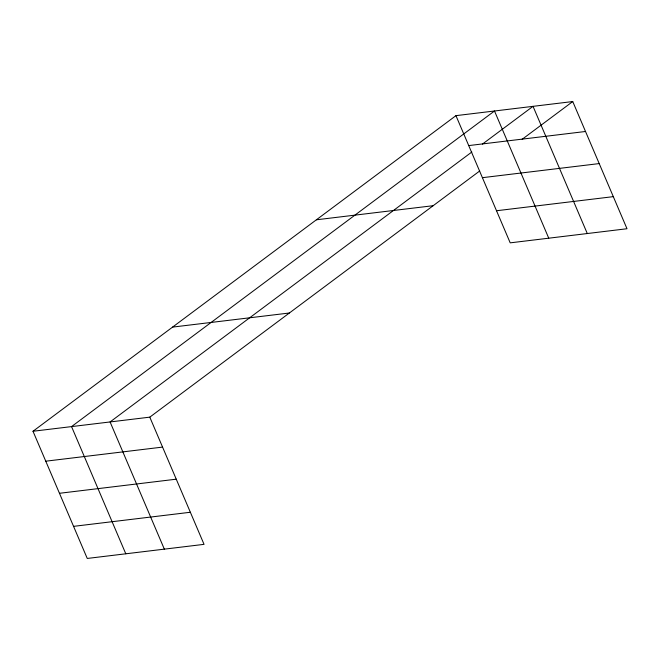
<?xml version="1.0" encoding="UTF-8"?>
<svg xmlns="http://www.w3.org/2000/svg" width="660" height="660" viewBox="0 0 660 660"><rect width="100%" height="100%" fill="white"/><g stroke="black" fill="none" stroke-linecap="round" stroke-linejoin="round"><path stroke-width="0.99" d="M33 431.26L149.795 417.153L204.047 544.351L87.252 558.451L33 431.26L455.953 115.648L572.748 101.549L627 228.739L510.205 242.847L455.953 115.648M471.817 152.023L110.088 421.946L164.34 549.145M482.427 144.103L533.033 106.343L587.293 233.541M149.795 417.153L479.696 170.981M522.142 139.31L572.748 101.549M468.724 145.588L585.519 131.488M482.41 177.68L599.206 163.581M316.379 219.797L433.174 205.697M496.518 210.746L613.313 196.647M172.573 327.104L289.369 313.005M45.771 461.191L162.566 447.092M59.458 493.292L176.253 479.185M73.565 526.358L190.361 512.259M548.749 238.194L494.497 110.995L71.544 426.599L125.796 553.798"/></g></svg>
